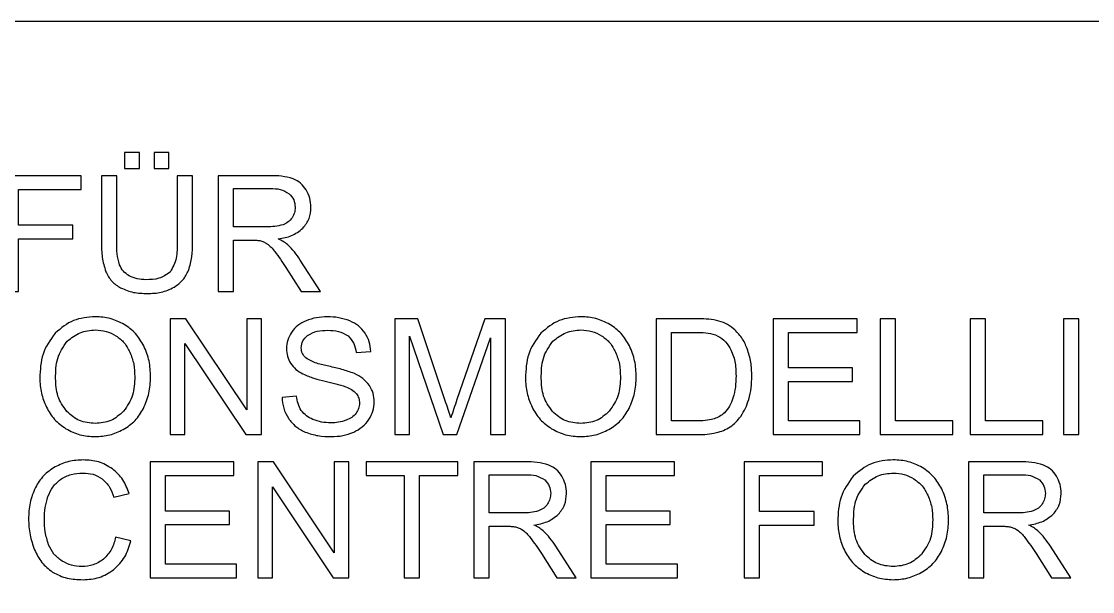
# Model space of a CAD drawing. Header units: millimetres. Extents: x -130 to 130, y -130 to 130.
# Drawn here: x -48.55 to -4.2, y 106.39 to 130 of the extents above; entities that cross this region are included whole.
import ezdxf

# ---------------------------------------------------------------- set-up
doc = ezdxf.new("R2010")
doc.units = ezdxf.units.MM
doc.header["$MEASUREMENT"] = 0

msp = doc.modelspace()

# ---------------------------------------------------------------- linework, layer by layer
at = {"color": 5}
for p, q in [((-44.604, 123.611), (-45.239, 123.611)), ((-45.239, 123.611), (-45.239, 120.839)), ((-44.604, 120.842), (-44.604, 123.611)), ((-42.1, 123.611), (-42.1, 120.842)), ((-41.465, 123.611), (-42.1, 123.611)), ((-41.465, 120.839), (-41.465, 123.611)), ((-40.398, 123.611), (-40.398, 118.813)), ((-38.271, 123.611), (-40.398, 123.611)), ((-39.763, 121.494), (-39.763, 123.081)), ((-39.763, 123.081), (-38.245, 123.081)), ((-38.398, 121.494), (-39.763, 121.494)), ((-39.763, 120.944), (-39.027, 120.944)), ((-39.763, 118.813), (-39.763, 120.944)), ((-37.603, 119.811), (-36.968, 118.813)), ((-36.17, 118.813), (-37.004, 120.119)), ((-40.398, 118.813), (-39.763, 118.813)), ((-36.968, 118.813), (-36.17, 118.813)), ((-33.093, 117.685), (-33.093, 112.887)), ((-32.137, 117.685), (-33.093, 117.685)), ((-31.002, 114.288), (-32.137, 117.685)), ((-29.369, 117.685), (-30.517, 114.347)), ((-28.514, 117.685), (-29.369, 117.685)), ((-28.514, 112.887), (-28.514, 117.685)), ((-22.276, 117.685), (-22.276, 112.887)), ((-20.624, 117.685), (-22.276, 117.685)), ((-21.641, 117.119), (-20.633, 117.119)), ((-21.641, 113.453), (-21.641, 117.119)), ((-32.481, 116.972), (-31.093, 112.887)), ((-32.481, 112.887), (-32.481, 116.972)), ((-30.521, 112.887), (-29.126, 116.903)), ((-29.126, 116.903), (-29.126, 112.887)), ((-34.694, 116.288), (-34.085, 116.333)), ((-37.161, 114.481), (-37.76, 114.429)), ((-20.617, 113.453), (-21.641, 113.453)), ((-33.093, 112.887), (-32.481, 112.887)), ((-31.093, 112.887), (-30.521, 112.887)), ((-29.126, 112.887), (-28.514, 112.887)), ((-22.276, 112.887), (-20.545, 112.887)), ((-29.817, 111.759), (-29.817, 106.961)), ((-27.69, 111.759), (-29.817, 111.759)), ((-9.336, 111.759), (-9.336, 106.961)), ((-7.208, 111.759), (-9.336, 111.759)), ((-29.182, 111.229), (-27.663, 111.229)), ((-29.182, 109.642), (-29.182, 111.229)), ((-8.701, 111.229), (-7.182, 111.229)), ((-8.701, 109.642), (-8.701, 111.229)), ((-44.721, 110.296), (-44.096, 110.444)), ((-27.817, 109.642), (-29.182, 109.642)), ((-7.336, 109.642), (-8.701, 109.642)), ((-29.182, 109.092), (-28.446, 109.092)), ((-29.182, 106.961), (-29.182, 109.092)), ((-8.701, 109.092), (-7.964, 109.092)), ((-8.701, 106.961), (-8.701, 109.092)), ((-44.015, 108.483), (-44.649, 108.643)), ((-25.588, 106.961), (-26.423, 108.267)), ((-5.107, 106.961), (-5.942, 108.267)), ((-27.022, 107.959), (-26.387, 106.961)), ((-6.541, 107.959), (-5.906, 106.961)), ((-29.817, 106.961), (-29.182, 106.961)), ((-26.387, 106.961), (-25.588, 106.961)), ((-9.336, 106.961), (-8.701, 106.961)), ((-5.906, 106.961), (-5.107, 106.961))]:
    msp.add_line(p, q, dxfattribs=at)
at = {"color": 1}
msp.add_lwpolyline([(130, -130), (130, 130), (-130, 130), (-130, -130)], close=True, dxfattribs=at)
at = {"color": 5}
for points in [[(-43.664, 123.906), (-43.664, 124.577), (-44.28, 124.577), (-44.28, 123.906)], [(-42.444, 123.906), (-42.444, 124.577), (-43.059, 124.577), (-43.059, 123.906)], [(-46.423, 121.559), (-48.675, 121.559), (-48.675, 123.045), (-46.073, 123.045), (-46.073, 123.611), (-49.31, 123.611), (-49.31, 118.813), (-48.675, 118.813), (-48.675, 120.993), (-46.423, 120.993)], [(-38.611, 112.887), (-38.611, 117.685), (-39.22, 117.685), (-39.22, 113.918), (-41.74, 117.685), (-42.391, 117.685), (-42.391, 112.887), (-41.782, 112.887), (-41.782, 116.657), (-39.262, 112.887)], [(-14.134, 115.087), (-14.134, 115.649), (-16.788, 115.649), (-16.788, 117.119), (-13.954, 117.119), (-13.954, 117.685), (-17.423, 117.685), (-17.423, 112.887), (-13.842, 112.887), (-13.842, 113.453), (-16.788, 113.453), (-16.788, 115.087)], [(-9.993, 113.453), (-12.356, 113.453), (-12.356, 117.685), (-12.991, 117.685), (-12.991, 112.887), (-9.993, 112.887)], [(-6.266, 113.453), (-8.629, 113.453), (-8.629, 117.685), (-9.264, 117.685), (-9.264, 112.887), (-6.266, 112.887)], [(-4.767, 112.887), (-4.767, 117.685), (-5.402, 117.685), (-5.402, 112.887)], [(-39.93, 109.161), (-39.93, 109.724), (-42.584, 109.724), (-42.584, 111.193), (-39.75, 111.193), (-39.75, 111.759), (-43.219, 111.759), (-43.219, 106.961), (-39.639, 106.961), (-39.639, 107.527), (-42.584, 107.527), (-42.584, 109.161)], [(-34.988, 106.961), (-34.988, 111.759), (-35.597, 111.759), (-35.597, 107.992), (-38.117, 111.759), (-38.768, 111.759), (-38.768, 106.961), (-38.159, 106.961), (-38.159, 110.732), (-35.639, 106.961)], [(-30.478, 111.193), (-30.478, 111.759), (-34.281, 111.759), (-34.281, 111.193), (-32.7, 111.193), (-32.7, 106.961), (-32.065, 106.961), (-32.065, 111.193)], [(-21.684, 109.161), (-21.684, 109.724), (-24.338, 109.724), (-24.338, 111.193), (-21.504, 111.193), (-21.504, 111.759), (-24.973, 111.759), (-24.973, 106.961), (-21.393, 106.961), (-21.393, 107.527), (-24.338, 107.527), (-24.338, 109.161)], [(-15.734, 109.707), (-17.986, 109.707), (-17.986, 111.193), (-15.384, 111.193), (-15.384, 111.759), (-18.621, 111.759), (-18.621, 106.961), (-17.986, 106.961), (-17.986, 109.141), (-15.734, 109.141)]]:
    msp.add_lwpolyline(points, close=True, dxfattribs=at)
for points, knots in [([(-37.295, 123.48), (-37.477, 123.531), (-37.609, 123.568), (-37.94, 123.608), (-38.105, 123.61), (-38.271, 123.611)], [0, 0, 0, 0, 0.0565748, 0.0565748, 0.1113646, 0.1113646, 0.1113646, 0.1113646]), ([(-36.762, 123.025), (-36.832, 123.124), (-36.901, 123.222), (-37.079, 123.374), (-37.183, 123.425), (-37.295, 123.48)], [0, 0, 0, 0, 0.0361974, 0.0361974, 0.07242001, 0.07242001, 0.07242001, 0.07242001]), ([(-38.245, 123.081), (-38.104, 123.078), (-37.964, 123.075), (-37.7, 123.006), (-37.6, 122.945), (-37.466, 122.862)], [0, 0, 0, 0, 0.04205556, 0.04205556, 0.08524462, 0.08524462, 0.08524462, 0.08524462]), ([(-37.466, 122.862), (-37.391, 122.781), (-37.319, 122.703), (-37.237, 122.517), (-37.227, 122.409), (-37.217, 122.302)], [0, 0, 0, 0, 0.03278771, 0.03278771, 0.0655718, 0.0655718, 0.0655718, 0.0655718]), ([(-36.562, 122.302), (-36.57, 122.43), (-36.578, 122.557), (-36.644, 122.798), (-36.702, 122.91), (-36.762, 123.025)], [0, 0, 0, 0, 0.03834522, 0.03834522, 0.076696, 0.076696, 0.076696, 0.076696]), ([(-37.217, 122.302), (-37.222, 122.224), (-37.228, 122.149), (-37.27, 122.005), (-37.307, 121.937), (-37.345, 121.87)], [0, 0, 0, 0, 0.0232903, 0.0232903, 0.04657935, 0.04657935, 0.04657935, 0.04657935]), ([(-36.893, 121.441), (-36.792, 121.572), (-36.697, 121.695), (-36.588, 121.982), (-36.575, 122.142), (-36.562, 122.302)], [0, 0, 0, 0, 0.04952605, 0.04952605, 0.0990267, 0.0990267, 0.0990267, 0.0990267]), ([(-37.718, 121.582), (-37.844, 121.548), (-37.937, 121.524), (-38.168, 121.496), (-38.283, 121.495), (-38.398, 121.494)], [0, 0, 0, 0, 0.03925192, 0.03925192, 0.07750632, 0.07750632, 0.07750632, 0.07750632]), ([(-37.345, 121.87), (-37.397, 121.803), (-37.445, 121.743), (-37.57, 121.648), (-37.644, 121.615), (-37.718, 121.582)], [0, 0, 0, 0, 0.02552149, 0.02552149, 0.05099907, 0.05099907, 0.05099907, 0.05099907]), ([(-37.914, 120.996), (-37.725, 121.028), (-37.535, 121.061), (-37.19, 121.205), (-37.061, 121.308), (-36.893, 121.441)], [0, 0, 0, 0, 0.057618, 0.057618, 0.1161867, 0.1161867, 0.1161867, 0.1161867]), ([(-45.239, 120.839), (-45.236, 120.634), (-45.233, 120.428), (-45.175, 120.022), (-45.124, 119.856), (-45.055, 119.635)], [0, 0, 0, 0, 0.061581, 0.061581, 0.1245445, 0.1245445, 0.1245445, 0.1245445]), ([(-44.489, 119.919), (-44.535, 120.092), (-44.567, 120.215), (-44.603, 120.529), (-44.603, 120.686), (-44.604, 120.842)], [0, 0, 0, 0, 0.0535988, 0.0535988, 0.105071, 0.105071, 0.105071, 0.105071]), ([(-42.1, 120.842), (-42.099, 120.625), (-42.099, 120.407), (-42.19, 119.986), (-42.276, 119.836), (-42.398, 119.621)], [0, 0, 0, 0, 0.0652546, 0.0652546, 0.1340031, 0.1340031, 0.1340031, 0.1340031]), ([(-41.629, 119.69), (-41.568, 119.902), (-41.522, 120.061), (-41.47, 120.449), (-41.468, 120.644), (-41.465, 120.839)], [0, 0, 0, 0, 0.0661376, 0.0661376, 0.1308572, 0.1308572, 0.1308572, 0.1308572]), ([(-39.027, 120.944), (-38.968, 120.944), (-38.908, 120.944), (-38.787, 120.937), (-38.74, 120.93), (-38.673, 120.921)], [0, 0, 0, 0, 0.01775837, 0.01775837, 0.0364554, 0.0364554, 0.0364554, 0.0364554]), ([(-38.673, 120.921), (-38.62, 120.905), (-38.572, 120.891), (-38.476, 120.848), (-38.431, 120.821), (-38.385, 120.793)], [0, 0, 0, 0, 0.01660454, 0.01660454, 0.0331876, 0.0331876, 0.0331876, 0.0331876]), ([(-38.385, 120.793), (-38.316, 120.74), (-38.266, 120.701), (-38.157, 120.592), (-38.109, 120.532), (-38.061, 120.472)], [0, 0, 0, 0, 0.02610159, 0.02610159, 0.05149124, 0.05149124, 0.05149124, 0.05149124]), ([(-37.531, 120.757), (-37.598, 120.81), (-37.649, 120.849), (-37.778, 120.929), (-37.846, 120.963), (-37.914, 120.996)], [0, 0, 0, 0, 0.02563085, 0.02563085, 0.05072051, 0.05072051, 0.05072051, 0.05072051]), ([(-37.004, 120.119), (-37.082, 120.234), (-37.16, 120.348), (-37.335, 120.562), (-37.426, 120.652), (-37.531, 120.757)], [0, 0, 0, 0, 0.04157101, 0.04157101, 0.0833164, 0.0833164, 0.0833164, 0.0833164]), ([(-38.061, 120.472), (-37.97, 120.35), (-37.903, 120.261), (-37.749, 120.037), (-37.676, 119.924), (-37.603, 119.811)], [0, 0, 0, 0, 0.04583477, 0.04583477, 0.09033493, 0.09033493, 0.09033493, 0.09033493]), ([(-44.09, 119.464), (-44.176, 119.523), (-44.263, 119.581), (-44.396, 119.733), (-44.442, 119.825), (-44.489, 119.919)], [0, 0, 0, 0, 0.03129086, 0.03129086, 0.06258373, 0.06258373, 0.06258373, 0.06258373]), ([(-45.055, 119.635), (-44.982, 119.494), (-44.911, 119.357), (-44.706, 119.134), (-44.575, 119.049), (-44.443, 118.964)], [0, 0, 0, 0, 0.04759595, 0.04759595, 0.09518731, 0.09518731, 0.09518731, 0.09518731]), ([(-43.396, 119.304), (-43.517, 119.309), (-43.638, 119.313), (-43.87, 119.365), (-43.97, 119.41), (-44.09, 119.464)], [0, 0, 0, 0, 0.03630066, 0.03630066, 0.07282546, 0.07282546, 0.07282546, 0.07282546]), ([(-42.398, 119.621), (-42.566, 119.501), (-42.689, 119.412), (-43.029, 119.312), (-43.213, 119.308), (-43.396, 119.304)], [0, 0, 0, 0, 0.0620779, 0.0620779, 0.1224972, 0.1224972, 0.1224972, 0.1224972]), ([(-42.221, 118.996), (-42.094, 119.088), (-41.966, 119.179), (-41.767, 119.41), (-41.702, 119.543), (-41.629, 119.69)], [0, 0, 0, 0, 0.04704339, 0.04704339, 0.09415703, 0.09415703, 0.09415703, 0.09415703]), ([(-44.443, 118.964), (-44.248, 118.882), (-44.093, 118.817), (-43.723, 118.742), (-43.532, 118.737), (-43.34, 118.731)], [0, 0, 0, 0, 0.0636256, 0.0636256, 0.1264915, 0.1264915, 0.1264915, 0.1264915]), ([(-43.34, 118.731), (-43.144, 118.737), (-42.948, 118.744), (-42.572, 118.829), (-42.417, 118.903), (-42.221, 118.996)], [0, 0, 0, 0, 0.0588368, 0.0588368, 0.1184049, 0.1184049, 0.1184049, 0.1184049]), ([(-45.494, 117.77), (-45.806, 117.745), (-46.119, 117.721), (-46.672, 117.497), (-46.901, 117.304), (-47.15, 117.093)], [0, 0, 0, 0, 0.0940627, 0.0940627, 0.1882265, 0.1882265, 0.1882265, 0.1882265]), ([(-44.296, 117.453), (-44.491, 117.55), (-44.673, 117.641), (-45.073, 117.746), (-45.283, 117.758), (-45.494, 117.77)], [0, 0, 0, 0, 0.0653189, 0.0653189, 0.1305973, 0.1305973, 0.1305973, 0.1305973]), ([(-36.768, 117.603), (-36.887, 117.546), (-37.006, 117.489), (-37.208, 117.329), (-37.285, 117.232), (-37.371, 117.122)], [0, 0, 0, 0, 0.0395892, 0.0395892, 0.07925991, 0.07925991, 0.07925991, 0.07925991]), ([(-35.888, 117.767), (-36.039, 117.761), (-36.19, 117.755), (-36.484, 117.702), (-36.618, 117.655), (-36.768, 117.603)], [0, 0, 0, 0, 0.04527423, 0.04527423, 0.090633, 0.090633, 0.090633, 0.090633]), ([(-34.949, 117.594), (-35.112, 117.651), (-35.252, 117.7), (-35.566, 117.756), (-35.727, 117.762), (-35.888, 117.767)], [0, 0, 0, 0, 0.0519906, 0.0519906, 0.1037573, 0.1037573, 0.1037573, 0.1037573]), ([(-34.32, 117.089), (-34.41, 117.203), (-34.491, 117.306), (-34.701, 117.473), (-34.825, 117.533), (-34.949, 117.594)], [0, 0, 0, 0, 0.04330066, 0.04330066, 0.08653842, 0.08653842, 0.08653842, 0.08653842]), ([(-25.386, 117.77), (-25.698, 117.745), (-26.011, 117.721), (-26.564, 117.497), (-26.793, 117.304), (-27.042, 117.093)], [0, 0, 0, 0, 0.0940626, 0.0940626, 0.1882263, 0.1882263, 0.1882263, 0.1882263]), ([(-24.188, 117.453), (-24.382, 117.55), (-24.565, 117.641), (-24.964, 117.746), (-25.175, 117.758), (-25.386, 117.77)], [0, 0, 0, 0, 0.0653189, 0.0653189, 0.1305973, 0.1305973, 0.1305973, 0.1305973]), ([(-19.769, 117.616), (-19.931, 117.643), (-20.047, 117.663), (-20.337, 117.684), (-20.48, 117.685), (-20.624, 117.685)], [0, 0, 0, 0, 0.04907778, 0.04907778, 0.09650338, 0.09650338, 0.09650338, 0.09650338]), ([(-19.066, 117.273), (-19.177, 117.355), (-19.279, 117.431), (-19.514, 117.544), (-19.642, 117.58), (-19.769, 117.616)], [0, 0, 0, 0, 0.04161405, 0.04161405, 0.08317475, 0.08317475, 0.08317475, 0.08317475]), ([(-47.15, 117.093), (-47.37, 116.788), (-47.55, 116.539), (-47.757, 115.911), (-47.774, 115.568), (-47.791, 115.224)], [0, 0, 0, 0, 0.1129339, 0.1129339, 0.2249263, 0.2249263, 0.2249263, 0.2249263]), ([(-46.652, 116.759), (-46.482, 116.895), (-46.312, 117.03), (-45.924, 117.185), (-45.708, 117.204), (-45.491, 117.224)], [0, 0, 0, 0, 0.0653557, 0.0653557, 0.1307113, 0.1307113, 0.1307113, 0.1307113]), ([(-45.491, 117.224), (-45.339, 117.214), (-45.188, 117.205), (-44.903, 117.125), (-44.773, 117.055), (-44.636, 116.981)], [0, 0, 0, 0, 0.04545332, 0.04545332, 0.09092379, 0.09092379, 0.09092379, 0.09092379]), ([(-43.484, 116.566), (-43.587, 116.744), (-43.689, 116.922), (-43.959, 117.218), (-44.126, 117.334), (-44.296, 117.453)], [0, 0, 0, 0, 0.0616037, 0.0616037, 0.1232111, 0.1232111, 0.1232111, 0.1232111]), ([(-37.371, 117.122), (-37.43, 117.017), (-37.49, 116.912), (-37.559, 116.686), (-37.568, 116.567), (-37.577, 116.445)], [0, 0, 0, 0, 0.03629119, 0.03629119, 0.07258819, 0.07258819, 0.07258819, 0.07258819]), ([(-36.703, 116.995), (-36.555, 117.076), (-36.447, 117.136), (-36.161, 117.203), (-36.011, 117.205), (-35.862, 117.207)], [0, 0, 0, 0, 0.0507941, 0.0507941, 0.1000811, 0.1000811, 0.1000811, 0.1000811]), ([(-35.862, 117.207), (-35.712, 117.203), (-35.563, 117.199), (-35.281, 117.126), (-35.172, 117.061), (-35.027, 116.975)], [0, 0, 0, 0, 0.04485781, 0.04485781, 0.0906313, 0.0906313, 0.0906313, 0.0906313]), ([(-34.085, 116.333), (-34.098, 116.468), (-34.111, 116.602), (-34.189, 116.854), (-34.253, 116.969), (-34.32, 117.089)], [0, 0, 0, 0, 0.04045413, 0.04045413, 0.0809256, 0.0809256, 0.0809256, 0.0809256]), ([(-27.042, 117.093), (-27.262, 116.788), (-27.441, 116.539), (-27.648, 115.911), (-27.666, 115.568), (-27.683, 115.224)], [0, 0, 0, 0, 0.1129339, 0.1129339, 0.2249264, 0.2249264, 0.2249264, 0.2249264]), ([(-26.544, 116.759), (-26.374, 116.895), (-26.203, 117.03), (-25.816, 117.185), (-25.599, 117.204), (-25.382, 117.224)], [0, 0, 0, 0, 0.0653551, 0.0653551, 0.1307101, 0.1307101, 0.1307101, 0.1307101]), ([(-25.382, 117.224), (-25.231, 117.214), (-25.08, 117.205), (-24.795, 117.125), (-24.665, 117.055), (-24.528, 116.981)], [0, 0, 0, 0, 0.04545317, 0.04545317, 0.09092347, 0.09092347, 0.09092347, 0.09092347]), ([(-23.376, 116.566), (-23.478, 116.744), (-23.581, 116.922), (-23.851, 117.218), (-24.018, 117.334), (-24.188, 117.453)], [0, 0, 0, 0, 0.0616037, 0.0616037, 0.1232111, 0.1232111, 0.1232111, 0.1232111]), ([(-20.633, 117.119), (-20.494, 117.119), (-20.355, 117.119), (-20.075, 117.088), (-19.966, 117.06), (-19.812, 117.021)], [0, 0, 0, 0, 0.04172806, 0.04172806, 0.08541219, 0.08541219, 0.08541219, 0.08541219]), ([(-18.499, 116.451), (-18.567, 116.607), (-18.635, 116.762), (-18.823, 117.036), (-18.94, 117.15), (-19.066, 117.273)], [0, 0, 0, 0, 0.0508501, 0.0508501, 0.1017356, 0.1017356, 0.1017356, 0.1017356]), ([(-47.137, 115.214), (-47.131, 115.497), (-47.125, 115.78), (-46.972, 116.306), (-46.837, 116.498), (-46.652, 116.759)], [0, 0, 0, 0, 0.0849475, 0.0849475, 0.1722708, 0.1722708, 0.1722708, 0.1722708]), ([(-44.636, 116.981), (-44.51, 116.888), (-44.392, 116.8), (-44.199, 116.574), (-44.128, 116.439), (-44.057, 116.304)], [0, 0, 0, 0, 0.04711135, 0.04711135, 0.09419722, 0.09419722, 0.09419722, 0.09419722]), ([(-36.965, 116.487), (-36.951, 116.593), (-36.939, 116.687), (-36.851, 116.856), (-36.777, 116.925), (-36.703, 116.995)], [0, 0, 0, 0, 0.03204848, 0.03204848, 0.06402604, 0.06402604, 0.06402604, 0.06402604]), ([(-35.027, 116.975), (-34.928, 116.869), (-34.846, 116.782), (-34.737, 116.551), (-34.715, 116.419), (-34.694, 116.288)], [0, 0, 0, 0, 0.04346874, 0.04346874, 0.08665007, 0.08665007, 0.08665007, 0.08665007]), ([(-27.029, 115.214), (-27.022, 115.497), (-27.016, 115.78), (-26.864, 116.306), (-26.729, 116.498), (-26.544, 116.759)], [0, 0, 0, 0, 0.0849475, 0.0849475, 0.1722708, 0.1722708, 0.1722708, 0.1722708]), ([(-24.528, 116.981), (-24.402, 116.888), (-24.283, 116.8), (-24.091, 116.574), (-24.02, 116.439), (-23.949, 116.304)], [0, 0, 0, 0, 0.04711135, 0.04711135, 0.09419722, 0.09419722, 0.09419722, 0.09419722]), ([(-19.812, 117.021), (-19.678, 116.95), (-19.567, 116.892), (-19.368, 116.708), (-19.291, 116.593), (-19.213, 116.477)], [0, 0, 0, 0, 0.04537879, 0.04537879, 0.09046472, 0.09046472, 0.09046472, 0.09046472]), ([(-44.057, 116.304), (-43.991, 116.126), (-43.935, 115.976), (-43.87, 115.634), (-43.864, 115.459), (-43.857, 115.283)], [0, 0, 0, 0, 0.0569165, 0.0569165, 0.1135556, 0.1135556, 0.1135556, 0.1135556]), ([(-43.203, 115.28), (-43.213, 115.502), (-43.222, 115.725), (-43.315, 116.154), (-43.395, 116.348), (-43.484, 116.566)], [0, 0, 0, 0, 0.0668619, 0.0668619, 0.1338666, 0.1338666, 0.1338666, 0.1338666]), ([(-37.577, 116.445), (-37.57, 116.339), (-37.564, 116.233), (-37.508, 116.033), (-37.46, 115.942), (-37.41, 115.846)], [0, 0, 0, 0, 0.03179791, 0.03179791, 0.0636046, 0.0636046, 0.0636046, 0.0636046]), ([(-36.778, 116.062), (-36.834, 116.123), (-36.888, 116.183), (-36.95, 116.325), (-36.957, 116.406), (-36.965, 116.487)], [0, 0, 0, 0, 0.02492383, 0.02492383, 0.04984347, 0.04984347, 0.04984347, 0.04984347]), ([(-23.949, 116.304), (-23.882, 116.126), (-23.826, 115.976), (-23.761, 115.634), (-23.755, 115.459), (-23.749, 115.283)], [0, 0, 0, 0, 0.0569165, 0.0569165, 0.1135556, 0.1135556, 0.1135556, 0.1135556]), ([(-23.095, 115.28), (-23.104, 115.502), (-23.114, 115.725), (-23.206, 116.154), (-23.286, 116.348), (-23.376, 116.566)], [0, 0, 0, 0, 0.0668621, 0.0668621, 0.1338668, 0.1338668, 0.1338668, 0.1338668]), ([(-19.213, 116.477), (-19.12, 116.27), (-19.051, 116.116), (-18.972, 115.725), (-18.968, 115.523), (-18.964, 115.322)], [0, 0, 0, 0, 0.0681903, 0.0681903, 0.1348214, 0.1348214, 0.1348214, 0.1348214]), ([(-18.31, 115.312), (-18.316, 115.507), (-18.322, 115.701), (-18.384, 116.081), (-18.437, 116.252), (-18.499, 116.451)], [0, 0, 0, 0, 0.0582914, 0.0582914, 0.1168239, 0.1168239, 0.1168239, 0.1168239]), ([(-37.41, 115.846), (-37.333, 115.747), (-37.269, 115.664), (-37.096, 115.516), (-36.996, 115.458), (-36.896, 115.401)], [0, 0, 0, 0, 0.03750135, 0.03750135, 0.07480276, 0.07480276, 0.07480276, 0.07480276]), ([(-35.823, 115.718), (-35.99, 115.754), (-36.158, 115.789), (-36.494, 115.903), (-36.61, 115.968), (-36.778, 116.062)], [0, 0, 0, 0, 0.0514501, 0.0514501, 0.1078305, 0.1078305, 0.1078305, 0.1078305]), ([(-36.896, 115.401), (-36.725, 115.328), (-36.605, 115.277), (-36.287, 115.176), (-36.128, 115.138), (-35.97, 115.1)], [0, 0, 0, 0, 0.0559185, 0.0559185, 0.1089147, 0.1089147, 0.1089147, 0.1089147]), ([(-34.759, 115.414), (-34.957, 115.486), (-35.095, 115.536), (-35.462, 115.638), (-35.642, 115.678), (-35.823, 115.718)], [0, 0, 0, 0, 0.0633127, 0.0633127, 0.1227303, 0.1227303, 0.1227303, 0.1227303]), ([(-34.14, 114.923), (-34.234, 115.036), (-34.311, 115.129), (-34.519, 115.292), (-34.639, 115.353), (-34.759, 115.414)], [0, 0, 0, 0, 0.04414294, 0.04414294, 0.08794631, 0.08794631, 0.08794631, 0.08794631]), ([(-18.964, 115.322), (-18.968, 115.165), (-18.971, 115.008), (-19.012, 114.698), (-19.048, 114.563), (-19.092, 114.396)], [0, 0, 0, 0, 0.04709795, 0.04709795, 0.09465852, 0.09465852, 0.09465852, 0.09465852]), ([(-18.437, 114.344), (-18.395, 114.516), (-18.359, 114.661), (-18.317, 114.985), (-18.314, 115.149), (-18.31, 115.312)], [0, 0, 0, 0, 0.0532181, 0.0532181, 0.1061549, 0.1061549, 0.1061549, 0.1061549]), ([(-47.791, 115.224), (-47.78, 115.016), (-47.769, 114.809), (-47.677, 114.41), (-47.597, 114.218), (-47.516, 114.026)], [0, 0, 0, 0, 0.0623578, 0.0623578, 0.1247157, 0.1247157, 0.1247157, 0.1247157]), ([(-46.672, 113.846), (-46.831, 114.07), (-46.961, 114.253), (-47.111, 114.712), (-47.124, 114.963), (-47.137, 115.214)], [0, 0, 0, 0, 0.082251, 0.082251, 0.1638755, 0.1638755, 0.1638755, 0.1638755]), ([(-43.857, 115.283), (-43.869, 115.022), (-43.88, 114.761), (-44.029, 114.279), (-44.158, 114.091), (-44.322, 113.853)], [0, 0, 0, 0, 0.0783958, 0.0783958, 0.1577125, 0.1577125, 0.1577125, 0.1577125]), ([(-43.497, 113.974), (-43.404, 114.194), (-43.32, 114.39), (-43.224, 114.827), (-43.213, 115.053), (-43.203, 115.28)], [0, 0, 0, 0, 0.0716402, 0.0716402, 0.1431479, 0.1431479, 0.1431479, 0.1431479]), ([(-35.97, 115.1), (-35.826, 115.066), (-35.682, 115.033), (-35.384, 114.953), (-35.274, 114.918), (-35.116, 114.867)], [0, 0, 0, 0, 0.0443036, 0.0443036, 0.09272563, 0.09272563, 0.09272563, 0.09272563]), ([(-35.116, 114.867), (-35.034, 114.834), (-34.952, 114.801), (-34.806, 114.707), (-34.753, 114.653), (-34.684, 114.582)], [0, 0, 0, 0, 0.02644633, 0.02644633, 0.05338108, 0.05338108, 0.05338108, 0.05338108]), ([(-33.941, 114.242), (-33.948, 114.363), (-33.956, 114.484), (-34.021, 114.712), (-34.079, 114.813), (-34.14, 114.923)], [0, 0, 0, 0, 0.03640961, 0.03640961, 0.07285258, 0.07285258, 0.07285258, 0.07285258]), ([(-27.683, 115.224), (-27.672, 115.016), (-27.66, 114.809), (-27.569, 114.41), (-27.489, 114.218), (-27.408, 114.026)], [0, 0, 0, 0, 0.0623578, 0.0623578, 0.1247157, 0.1247157, 0.1247157, 0.1247157]), ([(-26.564, 113.846), (-26.723, 114.07), (-26.853, 114.253), (-27.003, 114.712), (-27.016, 114.963), (-27.029, 115.214)], [0, 0, 0, 0, 0.082251, 0.082251, 0.1638755, 0.1638755, 0.1638755, 0.1638755]), ([(-23.749, 115.283), (-23.76, 115.022), (-23.771, 114.761), (-23.921, 114.279), (-24.05, 114.091), (-24.214, 113.853)], [0, 0, 0, 0, 0.0783958, 0.0783958, 0.1577125, 0.1577125, 0.1577125, 0.1577125]), ([(-23.389, 113.974), (-23.296, 114.194), (-23.212, 114.39), (-23.115, 114.827), (-23.105, 115.053), (-23.095, 115.28)], [0, 0, 0, 0, 0.0716402, 0.0716402, 0.1431479, 0.1431479, 0.1431479, 0.1431479]), ([(-37.76, 114.429), (-37.747, 114.275), (-37.733, 114.122), (-37.647, 113.834), (-37.574, 113.703), (-37.498, 113.565)], [0, 0, 0, 0, 0.04614481, 0.04614481, 0.09230701, 0.09230701, 0.09230701, 0.09230701]), ([(-36.965, 113.889), (-37.02, 113.99), (-37.065, 114.073), (-37.13, 114.272), (-37.145, 114.377), (-37.161, 114.481)], [0, 0, 0, 0, 0.03474109, 0.03474109, 0.06920097, 0.06920097, 0.06920097, 0.06920097]), ([(-34.684, 114.582), (-34.644, 114.521), (-34.606, 114.463), (-34.563, 114.332), (-34.558, 114.261), (-34.553, 114.19)], [0, 0, 0, 0, 0.02204114, 0.02204114, 0.04406999, 0.04406999, 0.04406999, 0.04406999]), ([(-47.516, 114.026), (-47.414, 113.848), (-47.312, 113.669), (-47.043, 113.371), (-46.876, 113.252), (-46.708, 113.133)], [0, 0, 0, 0, 0.0616764, 0.0616764, 0.123353, 0.123353, 0.123353, 0.123353]), ([(-34.553, 114.19), (-34.559, 114.114), (-34.565, 114.041), (-34.611, 113.904), (-34.651, 113.841), (-34.69, 113.777)], [0, 0, 0, 0, 0.02294104, 0.02294104, 0.04587343, 0.04587343, 0.04587343, 0.04587343]), ([(-34.16, 113.519), (-34.097, 113.631), (-34.034, 113.744), (-33.96, 113.985), (-33.951, 114.11), (-33.941, 114.242)], [0, 0, 0, 0, 0.03870707, 0.03870707, 0.07743068, 0.07743068, 0.07743068, 0.07743068]), ([(-30.773, 113.578), (-30.815, 113.714), (-30.845, 113.81), (-30.924, 114.052), (-30.963, 114.17), (-31.002, 114.288)], [0, 0, 0, 0, 0.04271682, 0.04271682, 0.08366996, 0.08366996, 0.08366996, 0.08366996]), ([(-30.517, 114.347), (-30.561, 114.219), (-30.605, 114.091), (-30.692, 113.83), (-30.725, 113.725), (-30.773, 113.578)], [0, 0, 0, 0, 0.04052067, 0.04052067, 0.08263977, 0.08263977, 0.08263977, 0.08263977]), ([(-27.408, 114.026), (-27.306, 113.848), (-27.204, 113.669), (-26.935, 113.371), (-26.768, 113.252), (-26.6, 113.133)], [0, 0, 0, 0, 0.0616762, 0.0616762, 0.1233528, 0.1233528, 0.1233528, 0.1233528]), ([(-19.092, 114.396), (-19.133, 114.285), (-19.174, 114.174), (-19.289, 113.97), (-19.359, 113.889), (-19.442, 113.79)], [0, 0, 0, 0, 0.03553874, 0.03553874, 0.07129223, 0.07129223, 0.07129223, 0.07129223]), ([(-18.765, 113.643), (-18.689, 113.763), (-18.627, 113.862), (-18.518, 114.097), (-18.478, 114.22), (-18.437, 114.344)], [0, 0, 0, 0, 0.04257346, 0.04257346, 0.08483787, 0.08483787, 0.08483787, 0.08483787]), ([(-45.5, 113.349), (-45.723, 113.368), (-45.945, 113.388), (-46.336, 113.553), (-46.501, 113.697), (-46.672, 113.846)], [0, 0, 0, 0, 0.0669223, 0.0669223, 0.133854, 0.133854, 0.133854, 0.133854]), ([(-44.322, 113.853), (-44.495, 113.7), (-44.659, 113.555), (-45.052, 113.388), (-45.276, 113.368), (-45.5, 113.349)], [0, 0, 0, 0, 0.0691553, 0.0691553, 0.1382857, 0.1382857, 0.1382857, 0.1382857]), ([(-44.332, 113.1), (-44.155, 113.216), (-43.987, 113.327), (-43.709, 113.619), (-43.603, 113.796), (-43.497, 113.974)], [0, 0, 0, 0, 0.0634629, 0.0634629, 0.1269055, 0.1269055, 0.1269055, 0.1269055]), ([(-37.498, 113.565), (-37.402, 113.441), (-37.311, 113.324), (-37.08, 113.134), (-36.944, 113.065), (-36.808, 112.995)], [0, 0, 0, 0, 0.04692615, 0.04692615, 0.09383764, 0.09383764, 0.09383764, 0.09383764]), ([(-36.48, 113.516), (-36.574, 113.561), (-36.668, 113.607), (-36.831, 113.73), (-36.891, 113.802), (-36.965, 113.889)], [0, 0, 0, 0, 0.0312727, 0.0312727, 0.06278943, 0.06278943, 0.06278943, 0.06278943]), ([(-34.69, 113.777), (-34.753, 113.707), (-34.805, 113.649), (-34.944, 113.552), (-35.023, 113.517), (-35.103, 113.483)], [0, 0, 0, 0, 0.0284589, 0.0284589, 0.05668103, 0.05668103, 0.05668103, 0.05668103]), ([(-25.392, 113.349), (-25.614, 113.368), (-25.836, 113.388), (-26.227, 113.553), (-26.393, 113.697), (-26.564, 113.846)], [0, 0, 0, 0, 0.0669222, 0.0669222, 0.1338538, 0.1338538, 0.1338538, 0.1338538]), ([(-24.214, 113.853), (-24.386, 113.7), (-24.55, 113.555), (-24.944, 113.388), (-25.168, 113.368), (-25.392, 113.349)], [0, 0, 0, 0, 0.0691556, 0.0691556, 0.1382864, 0.1382864, 0.1382864, 0.1382864]), ([(-24.224, 113.1), (-24.047, 113.216), (-23.879, 113.327), (-23.601, 113.619), (-23.495, 113.796), (-23.389, 113.974)], [0, 0, 0, 0, 0.0634629, 0.0634629, 0.1269055, 0.1269055, 0.1269055, 0.1269055]), ([(-19.874, 113.542), (-20.013, 113.508), (-20.115, 113.484), (-20.366, 113.456), (-20.491, 113.455), (-20.617, 113.453)], [0, 0, 0, 0, 0.04274959, 0.04274959, 0.0843957, 0.0843957, 0.0843957, 0.0843957]), ([(-19.442, 113.79), (-19.512, 113.731), (-19.57, 113.682), (-19.715, 113.6), (-19.795, 113.571), (-19.874, 113.542)], [0, 0, 0, 0, 0.02755401, 0.02755401, 0.05493285, 0.05493285, 0.05493285, 0.05493285]), ([(-19.203, 113.208), (-19.115, 113.275), (-19.038, 113.333), (-18.892, 113.479), (-18.828, 113.561), (-18.765, 113.643)], [0, 0, 0, 0, 0.03329999, 0.03329999, 0.06648989, 0.06648989, 0.06648989, 0.06648989]), ([(-46.708, 113.133), (-46.511, 113.031), (-46.328, 112.938), (-45.924, 112.83), (-45.711, 112.818), (-45.497, 112.805)], [0, 0, 0, 0, 0.0665077, 0.0665077, 0.1329594, 0.1329594, 0.1329594, 0.1329594]), ([(-45.497, 112.805), (-45.294, 112.817), (-45.09, 112.829), (-44.702, 112.927), (-44.518, 113.013), (-44.332, 113.1)], [0, 0, 0, 0, 0.0611814, 0.0611814, 0.1223649, 0.1223649, 0.1223649, 0.1223649]), ([(-35.744, 113.375), (-35.87, 113.38), (-35.997, 113.384), (-36.243, 113.431), (-36.354, 113.47), (-36.48, 113.516)], [0, 0, 0, 0, 0.03793706, 0.03793706, 0.07596394, 0.07596394, 0.07596394, 0.07596394]), ([(-35.103, 113.483), (-35.215, 113.447), (-35.311, 113.417), (-35.525, 113.382), (-35.635, 113.378), (-35.744, 113.375)], [0, 0, 0, 0, 0.03540386, 0.03540386, 0.07064574, 0.07064574, 0.07064574, 0.07064574]), ([(-34.792, 112.992), (-34.668, 113.057), (-34.543, 113.123), (-34.332, 113.298), (-34.251, 113.402), (-34.16, 113.519)], [0, 0, 0, 0, 0.04209863, 0.04209863, 0.08427886, 0.08427886, 0.08427886, 0.08427886]), ([(-26.6, 113.133), (-26.403, 113.031), (-26.22, 112.938), (-25.816, 112.83), (-25.602, 112.818), (-25.389, 112.805)], [0, 0, 0, 0, 0.0665077, 0.0665077, 0.1329594, 0.1329594, 0.1329594, 0.1329594]), ([(-25.389, 112.805), (-25.185, 112.817), (-24.982, 112.829), (-24.593, 112.927), (-24.41, 113.013), (-24.224, 113.1)], [0, 0, 0, 0, 0.0611814, 0.0611814, 0.1223649, 0.1223649, 0.1223649, 0.1223649]), ([(-19.776, 112.969), (-19.675, 112.996), (-19.575, 113.024), (-19.383, 113.103), (-19.3, 113.151), (-19.203, 113.208)], [0, 0, 0, 0, 0.03130503, 0.03130503, 0.06276174, 0.06276174, 0.06276174, 0.06276174]), ([(-36.808, 112.995), (-36.612, 112.929), (-36.456, 112.876), (-36.089, 112.815), (-35.902, 112.81), (-35.715, 112.805)], [0, 0, 0, 0, 0.0620049, 0.0620049, 0.1233702, 0.1233702, 0.1233702, 0.1233702]), ([(-35.715, 112.805), (-35.556, 112.812), (-35.397, 112.818), (-35.089, 112.879), (-34.949, 112.932), (-34.792, 112.992)], [0, 0, 0, 0, 0.0477105, 0.0477105, 0.09552714, 0.09552714, 0.09552714, 0.09552714]), ([(-20.545, 112.887), (-20.416, 112.89), (-20.286, 112.892), (-20.029, 112.918), (-19.914, 112.941), (-19.776, 112.969)], [0, 0, 0, 0, 0.03883389, 0.03883389, 0.07791279, 0.07791279, 0.07791279, 0.07791279]), ([(-45.991, 111.841), (-46.195, 111.83), (-46.398, 111.818), (-46.787, 111.722), (-46.967, 111.638), (-47.156, 111.55)], [0, 0, 0, 0, 0.0611597, 0.0611597, 0.1223385, 0.1223385, 0.1223385, 0.1223385]), ([(-44.78, 111.474), (-44.98, 111.594), (-45.152, 111.698), (-45.557, 111.817), (-45.774, 111.829), (-45.991, 111.841)], [0, 0, 0, 0, 0.0696855, 0.0696855, 0.1391292, 0.1391292, 0.1391292, 0.1391292]), ([(-12.455, 111.844), (-12.767, 111.819), (-13.08, 111.795), (-13.633, 111.571), (-13.862, 111.378), (-14.111, 111.167)], [0, 0, 0, 0, 0.0940626, 0.0940626, 0.1882263, 0.1882263, 0.1882263, 0.1882263]), ([(-11.257, 111.527), (-11.451, 111.624), (-11.634, 111.715), (-12.033, 111.82), (-12.244, 111.832), (-12.455, 111.844)], [0, 0, 0, 0, 0.0653189, 0.0653189, 0.1305973, 0.1305973, 0.1305973, 0.1305973]), ([(-47.156, 111.55), (-47.329, 111.437), (-47.493, 111.33), (-47.764, 111.047), (-47.868, 110.875), (-47.971, 110.702)], [0, 0, 0, 0, 0.0617388, 0.0617388, 0.1234586, 0.1234586, 0.1234586, 0.1234586]), ([(-44.096, 110.444), (-44.168, 110.644), (-44.24, 110.844), (-44.466, 111.189), (-44.614, 111.324), (-44.78, 111.474)], [0, 0, 0, 0, 0.0638138, 0.0638138, 0.1277568, 0.1277568, 0.1277568, 0.1277568]), ([(-26.714, 111.628), (-26.896, 111.679), (-27.028, 111.716), (-27.358, 111.757), (-27.524, 111.758), (-27.69, 111.759)], [0, 0, 0, 0, 0.0565748, 0.0565748, 0.1113646, 0.1113646, 0.1113646, 0.1113646]), ([(-26.181, 111.173), (-26.251, 111.272), (-26.32, 111.37), (-26.498, 111.523), (-26.602, 111.574), (-26.714, 111.628)], [0, 0, 0, 0, 0.0361974, 0.0361974, 0.07242001, 0.07242001, 0.07242001, 0.07242001]), ([(-10.445, 110.64), (-10.547, 110.818), (-10.65, 110.996), (-10.92, 111.292), (-11.087, 111.408), (-11.257, 111.527)], [0, 0, 0, 0, 0.0616037, 0.0616037, 0.1232111, 0.1232111, 0.1232111, 0.1232111]), ([(-6.233, 111.628), (-6.415, 111.679), (-6.546, 111.716), (-6.877, 111.757), (-7.043, 111.758), (-7.208, 111.759)], [0, 0, 0, 0, 0.0565747, 0.0565747, 0.1113642, 0.1113642, 0.1113642, 0.1113642]), ([(-5.699, 111.173), (-5.769, 111.272), (-5.839, 111.37), (-6.016, 111.523), (-6.121, 111.574), (-6.233, 111.628)], [0, 0, 0, 0, 0.03619763, 0.03619763, 0.07242046, 0.07242046, 0.07242046, 0.07242046]), ([(-47.451, 110.319), (-47.393, 110.459), (-47.335, 110.599), (-47.162, 110.837), (-47.049, 110.933), (-46.931, 111.033)], [0, 0, 0, 0, 0.04544008, 0.04544008, 0.09088979, 0.09088979, 0.09088979, 0.09088979]), ([(-46.931, 111.033), (-46.776, 111.12), (-46.645, 111.195), (-46.334, 111.281), (-46.169, 111.29), (-46.004, 111.298)], [0, 0, 0, 0, 0.0533675, 0.0533675, 0.1064871, 0.1064871, 0.1064871, 0.1064871]), ([(-46.004, 111.298), (-45.861, 111.29), (-45.718, 111.283), (-45.451, 111.205), (-45.338, 111.138), (-45.206, 111.059)], [0, 0, 0, 0, 0.04299008, 0.04299008, 0.08618728, 0.08618728, 0.08618728, 0.08618728]), ([(-45.206, 111.059), (-45.082, 110.94), (-44.985, 110.846), (-44.826, 110.588), (-44.774, 110.442), (-44.721, 110.296)], [0, 0, 0, 0, 0.0515365, 0.0515365, 0.102427, 0.102427, 0.102427, 0.102427]), ([(-27.663, 111.229), (-27.523, 111.226), (-27.383, 111.223), (-27.118, 111.154), (-27.019, 111.093), (-26.885, 111.01)], [0, 0, 0, 0, 0.04205556, 0.04205556, 0.08524462, 0.08524462, 0.08524462, 0.08524462]), ([(-26.885, 111.01), (-26.81, 110.929), (-26.738, 110.851), (-26.656, 110.665), (-26.646, 110.557), (-26.636, 110.45)], [0, 0, 0, 0, 0.03278757, 0.03278757, 0.06557152, 0.06557152, 0.06557152, 0.06557152]), ([(-25.981, 110.45), (-25.989, 110.578), (-25.997, 110.705), (-26.063, 110.946), (-26.121, 111.058), (-26.181, 111.173)], [0, 0, 0, 0, 0.03834522, 0.03834522, 0.076696, 0.076696, 0.076696, 0.076696]), ([(-14.111, 111.167), (-14.331, 110.862), (-14.51, 110.614), (-14.717, 109.985), (-14.735, 109.642), (-14.752, 109.298)], [0, 0, 0, 0, 0.1129339, 0.1129339, 0.2249264, 0.2249264, 0.2249264, 0.2249264]), ([(-13.613, 110.833), (-13.443, 110.969), (-13.272, 111.104), (-12.885, 111.259), (-12.668, 111.278), (-12.451, 111.298)], [0, 0, 0, 0, 0.0653551, 0.0653551, 0.1307101, 0.1307101, 0.1307101, 0.1307101]), ([(-12.451, 111.298), (-12.3, 111.288), (-12.149, 111.279), (-11.864, 111.199), (-11.734, 111.129), (-11.597, 111.056)], [0, 0, 0, 0, 0.04545317, 0.04545317, 0.09092347, 0.09092347, 0.09092347, 0.09092347]), ([(-11.597, 111.056), (-11.471, 110.962), (-11.352, 110.874), (-11.16, 110.648), (-11.089, 110.513), (-11.018, 110.378)], [0, 0, 0, 0, 0.04711135, 0.04711135, 0.09419722, 0.09419722, 0.09419722, 0.09419722]), ([(-7.182, 111.229), (-7.042, 111.226), (-6.902, 111.223), (-6.637, 111.154), (-6.538, 111.093), (-6.403, 111.01)], [0, 0, 0, 0, 0.04205556, 0.04205556, 0.08524462, 0.08524462, 0.08524462, 0.08524462]), ([(-6.403, 111.01), (-6.329, 110.929), (-6.257, 110.851), (-6.174, 110.665), (-6.164, 110.557), (-6.154, 110.45)], [0, 0, 0, 0, 0.03278771, 0.03278771, 0.0655718, 0.0655718, 0.0655718, 0.0655718]), ([(-5.5, 110.45), (-5.508, 110.578), (-5.516, 110.705), (-5.582, 110.946), (-5.64, 111.058), (-5.699, 111.173)], [0, 0, 0, 0, 0.03834522, 0.03834522, 0.076696, 0.076696, 0.076696, 0.076696]), ([(-47.971, 110.702), (-48.065, 110.478), (-48.145, 110.285), (-48.238, 109.849), (-48.247, 109.622), (-48.256, 109.396)], [0, 0, 0, 0, 0.0729346, 0.0729346, 0.1455734, 0.1455734, 0.1455734, 0.1455734]), ([(-26.636, 110.45), (-26.641, 110.373), (-26.647, 110.297), (-26.689, 110.153), (-26.726, 110.085), (-26.763, 110.018)], [0, 0, 0, 0, 0.0232903, 0.0232903, 0.04657935, 0.04657935, 0.04657935, 0.04657935]), ([(-26.312, 109.589), (-26.211, 109.72), (-26.116, 109.843), (-26.007, 110.13), (-25.994, 110.29), (-25.981, 110.45)], [0, 0, 0, 0, 0.04952605, 0.04952605, 0.0990267, 0.0990267, 0.0990267, 0.0990267]), ([(-14.098, 109.288), (-14.091, 109.571), (-14.085, 109.854), (-13.933, 110.381), (-13.798, 110.572), (-13.613, 110.833)], [0, 0, 0, 0, 0.0849473, 0.0849473, 0.1722704, 0.1722704, 0.1722704, 0.1722704]), ([(-10.164, 109.354), (-10.173, 109.576), (-10.183, 109.799), (-10.275, 110.229), (-10.355, 110.422), (-10.445, 110.64)], [0, 0, 0, 0, 0.0668621, 0.0668621, 0.1338668, 0.1338668, 0.1338668, 0.1338668]), ([(-6.154, 110.45), (-6.16, 110.373), (-6.165, 110.297), (-6.208, 110.153), (-6.245, 110.085), (-6.282, 110.018)], [0, 0, 0, 0, 0.0232903, 0.0232903, 0.04657935, 0.04657935, 0.04657935, 0.04657935]), ([(-5.83, 109.589), (-5.729, 109.72), (-5.634, 109.843), (-5.525, 110.13), (-5.512, 110.29), (-5.5, 110.45)], [0, 0, 0, 0, 0.04952605, 0.04952605, 0.0990267, 0.0990267, 0.0990267, 0.0990267]), ([(-47.602, 109.4), (-47.595, 109.556), (-47.589, 109.712), (-47.539, 110.019), (-47.495, 110.168), (-47.451, 110.319)], [0, 0, 0, 0, 0.04694953, 0.04694953, 0.09389966, 0.09389966, 0.09389966, 0.09389966]), ([(-26.763, 110.018), (-26.816, 109.951), (-26.864, 109.891), (-26.989, 109.796), (-27.063, 109.763), (-27.137, 109.73)], [0, 0, 0, 0, 0.02552149, 0.02552149, 0.05099907, 0.05099907, 0.05099907, 0.05099907]), ([(-11.018, 110.378), (-10.951, 110.2), (-10.895, 110.05), (-10.83, 109.708), (-10.824, 109.533), (-10.818, 109.357)], [0, 0, 0, 0, 0.0569165, 0.0569165, 0.1135556, 0.1135556, 0.1135556, 0.1135556]), ([(-6.282, 110.018), (-6.335, 109.951), (-6.382, 109.891), (-6.507, 109.796), (-6.581, 109.763), (-6.655, 109.73)], [0, 0, 0, 0, 0.0255216, 0.0255216, 0.05099926, 0.05099926, 0.05099926, 0.05099926]), ([(-27.137, 109.73), (-27.263, 109.697), (-27.356, 109.672), (-27.587, 109.644), (-27.702, 109.643), (-27.817, 109.642)], [0, 0, 0, 0, 0.03925192, 0.03925192, 0.07750632, 0.07750632, 0.07750632, 0.07750632]), ([(-27.333, 109.144), (-27.144, 109.176), (-26.954, 109.209), (-26.609, 109.353), (-26.48, 109.456), (-26.312, 109.589)], [0, 0, 0, 0, 0.057618, 0.057618, 0.1161867, 0.1161867, 0.1161867, 0.1161867]), ([(-6.655, 109.73), (-6.782, 109.697), (-6.875, 109.672), (-7.105, 109.644), (-7.22, 109.643), (-7.336, 109.642)], [0, 0, 0, 0, 0.03925209, 0.03925209, 0.07750675, 0.07750675, 0.07750675, 0.07750675]), ([(-6.851, 109.144), (-6.662, 109.176), (-6.473, 109.209), (-6.127, 109.353), (-5.998, 109.456), (-5.83, 109.589)], [0, 0, 0, 0, 0.057618, 0.057618, 0.1161867, 0.1161867, 0.1161867, 0.1161867]), ([(-48.256, 109.396), (-48.246, 109.175), (-48.237, 108.955), (-48.153, 108.526), (-48.081, 108.324), (-48.004, 108.11)], [0, 0, 0, 0, 0.0662867, 0.0662867, 0.1326003, 0.1326003, 0.1326003, 0.1326003]), ([(-47.425, 108.329), (-47.484, 108.518), (-47.534, 108.676), (-47.591, 109.035), (-47.596, 109.217), (-47.602, 109.4)], [0, 0, 0, 0, 0.0593919, 0.0593919, 0.1184484, 0.1184484, 0.1184484, 0.1184484]), ([(-26.95, 108.905), (-27.017, 108.958), (-27.068, 108.998), (-27.197, 109.077), (-27.265, 109.111), (-27.333, 109.144)], [0, 0, 0, 0, 0.02563085, 0.02563085, 0.05072051, 0.05072051, 0.05072051, 0.05072051]), ([(-14.752, 109.298), (-14.741, 109.091), (-14.729, 108.883), (-14.638, 108.484), (-14.558, 108.292), (-14.477, 108.1)], [0, 0, 0, 0, 0.0623578, 0.0623578, 0.1247157, 0.1247157, 0.1247157, 0.1247157]), ([(-13.633, 107.92), (-13.792, 108.144), (-13.922, 108.327), (-14.072, 108.786), (-14.085, 109.037), (-14.098, 109.288)], [0, 0, 0, 0, 0.082251, 0.082251, 0.1638755, 0.1638755, 0.1638755, 0.1638755]), ([(-10.818, 109.357), (-10.829, 109.096), (-10.84, 108.835), (-10.99, 108.353), (-11.119, 108.165), (-11.283, 107.927)], [0, 0, 0, 0, 0.0783958, 0.0783958, 0.1577125, 0.1577125, 0.1577125, 0.1577125]), ([(-10.458, 108.048), (-10.365, 108.268), (-10.281, 108.465), (-10.184, 108.901), (-10.174, 109.127), (-10.164, 109.354)], [0, 0, 0, 0, 0.0716402, 0.0716402, 0.1431479, 0.1431479, 0.1431479, 0.1431479]), ([(-6.469, 108.905), (-6.536, 108.958), (-6.586, 108.998), (-6.716, 109.077), (-6.784, 109.111), (-6.851, 109.144)], [0, 0, 0, 0, 0.02563085, 0.02563085, 0.05072051, 0.05072051, 0.05072051, 0.05072051]), ([(-28.446, 109.092), (-28.386, 109.092), (-28.327, 109.092), (-28.206, 109.085), (-28.159, 109.078), (-28.092, 109.069)], [0, 0, 0, 0, 0.01775837, 0.01775837, 0.0364554, 0.0364554, 0.0364554, 0.0364554]), ([(-28.092, 109.069), (-28.039, 109.053), (-27.991, 109.039), (-27.895, 108.996), (-27.85, 108.969), (-27.804, 108.941)], [0, 0, 0, 0, 0.01660516, 0.01660516, 0.03318881, 0.03318881, 0.03318881, 0.03318881]), ([(-27.804, 108.941), (-27.735, 108.888), (-27.684, 108.85), (-27.576, 108.74), (-27.528, 108.68), (-27.48, 108.621)], [0, 0, 0, 0, 0.02610159, 0.02610159, 0.05149124, 0.05149124, 0.05149124, 0.05149124]), ([(-26.423, 108.267), (-26.501, 108.382), (-26.579, 108.496), (-26.754, 108.71), (-26.845, 108.8), (-26.95, 108.905)], [0, 0, 0, 0, 0.04157101, 0.04157101, 0.0833164, 0.0833164, 0.0833164, 0.0833164]), ([(-7.964, 109.092), (-7.905, 109.092), (-7.846, 109.092), (-7.725, 109.085), (-7.678, 109.078), (-7.611, 109.069)], [0, 0, 0, 0, 0.01775837, 0.01775837, 0.0364554, 0.0364554, 0.0364554, 0.0364554]), ([(-7.611, 109.069), (-7.558, 109.053), (-7.509, 109.039), (-7.413, 108.996), (-7.368, 108.969), (-7.323, 108.941)], [0, 0, 0, 0, 0.01660391, 0.01660391, 0.03318639, 0.03318639, 0.03318639, 0.03318639]), ([(-7.323, 108.941), (-7.254, 108.888), (-7.203, 108.85), (-7.094, 108.74), (-7.047, 108.68), (-6.999, 108.621)], [0, 0, 0, 0, 0.02610159, 0.02610159, 0.05149124, 0.05149124, 0.05149124, 0.05149124]), ([(-5.942, 108.267), (-6.02, 108.382), (-6.098, 108.496), (-6.273, 108.71), (-6.363, 108.8), (-6.469, 108.905)], [0, 0, 0, 0, 0.04157101, 0.04157101, 0.0833164, 0.0833164, 0.0833164, 0.0833164]), ([(-46.868, 107.649), (-46.996, 107.743), (-47.112, 107.828), (-47.296, 108.056), (-47.361, 108.192), (-47.425, 108.329)], [0, 0, 0, 0, 0.04762513, 0.04762513, 0.0951728, 0.0951728, 0.0951728, 0.0951728]), ([(-44.649, 108.643), (-44.695, 108.47), (-44.741, 108.297), (-44.905, 107.989), (-45.015, 107.873), (-45.15, 107.73)], [0, 0, 0, 0, 0.0538117, 0.0538117, 0.1080645, 0.1080645, 0.1080645, 0.1080645]), ([(-44.735, 107.289), (-44.55, 107.47), (-44.394, 107.624), (-44.157, 108.025), (-44.086, 108.254), (-44.015, 108.483)], [0, 0, 0, 0, 0.0776624, 0.0776624, 0.1549362, 0.1549362, 0.1549362, 0.1549362]), ([(-27.48, 108.621), (-27.389, 108.498), (-27.322, 108.409), (-27.168, 108.185), (-27.095, 108.072), (-27.022, 107.959)], [0, 0, 0, 0, 0.04583477, 0.04583477, 0.09033493, 0.09033493, 0.09033493, 0.09033493]), ([(-6.999, 108.621), (-6.907, 108.498), (-6.841, 108.409), (-6.686, 108.185), (-6.613, 108.072), (-6.541, 107.959)], [0, 0, 0, 0, 0.04583477, 0.04583477, 0.09033493, 0.09033493, 0.09033493, 0.09033493]), ([(-48.004, 108.11), (-47.915, 107.93), (-47.826, 107.749), (-47.58, 107.442), (-47.431, 107.325), (-47.264, 107.194)], [0, 0, 0, 0, 0.0604025, 0.0604025, 0.1209155, 0.1209155, 0.1209155, 0.1209155]), ([(-14.477, 108.1), (-14.375, 107.922), (-14.273, 107.743), (-14.004, 107.445), (-13.837, 107.326), (-13.669, 107.207)], [0, 0, 0, 0, 0.0616764, 0.0616764, 0.123353, 0.123353, 0.123353, 0.123353]), ([(-12.461, 107.423), (-12.683, 107.443), (-12.905, 107.462), (-13.296, 107.628), (-13.462, 107.771), (-13.633, 107.92)], [0, 0, 0, 0, 0.0669223, 0.0669223, 0.133854, 0.133854, 0.133854, 0.133854]), ([(-11.283, 107.927), (-11.455, 107.774), (-11.619, 107.629), (-12.013, 107.462), (-12.237, 107.442), (-12.461, 107.423)], [0, 0, 0, 0, 0.0691556, 0.0691556, 0.1382864, 0.1382864, 0.1382864, 0.1382864]), ([(-11.293, 107.174), (-11.116, 107.29), (-10.948, 107.401), (-10.67, 107.693), (-10.564, 107.87), (-10.458, 108.048)], [0, 0, 0, 0, 0.0634628, 0.0634628, 0.1269053, 0.1269053, 0.1269053, 0.1269053]), ([(-46.054, 107.423), (-46.197, 107.432), (-46.341, 107.442), (-46.612, 107.517), (-46.74, 107.583), (-46.868, 107.649)], [0, 0, 0, 0, 0.04320393, 0.04320393, 0.08640786, 0.08640786, 0.08640786, 0.08640786]), ([(-45.15, 107.73), (-45.293, 107.633), (-45.423, 107.546), (-45.725, 107.445), (-45.889, 107.434), (-46.054, 107.423)], [0, 0, 0, 0, 0.0518239, 0.0518239, 0.1035695, 0.1035695, 0.1035695, 0.1035695]), ([(-47.264, 107.194), (-47.045, 107.084), (-46.87, 106.996), (-46.445, 106.895), (-46.223, 106.887), (-46.001, 106.879)], [0, 0, 0, 0, 0.0735079, 0.0735079, 0.1462748, 0.1462748, 0.1462748, 0.1462748]), ([(-46.001, 106.879), (-45.772, 106.893), (-45.543, 106.908), (-45.12, 107.042), (-44.939, 107.158), (-44.735, 107.289)], [0, 0, 0, 0, 0.068812, 0.068812, 0.1377797, 0.1377797, 0.1377797, 0.1377797]), ([(-13.669, 107.207), (-13.472, 107.106), (-13.289, 107.012), (-12.885, 106.904), (-12.671, 106.892), (-12.458, 106.879)], [0, 0, 0, 0, 0.0665077, 0.0665077, 0.1329594, 0.1329594, 0.1329594, 0.1329594]), ([(-12.458, 106.879), (-12.254, 106.891), (-12.051, 106.903), (-11.662, 107.001), (-11.479, 107.087), (-11.293, 107.174)], [0, 0, 0, 0, 0.0611814, 0.0611814, 0.1223649, 0.1223649, 0.1223649, 0.1223649])]:
    msp.add_open_spline(points, degree=3, knots=knots, dxfattribs=at)

doc.saveas('drawing.dxf')
